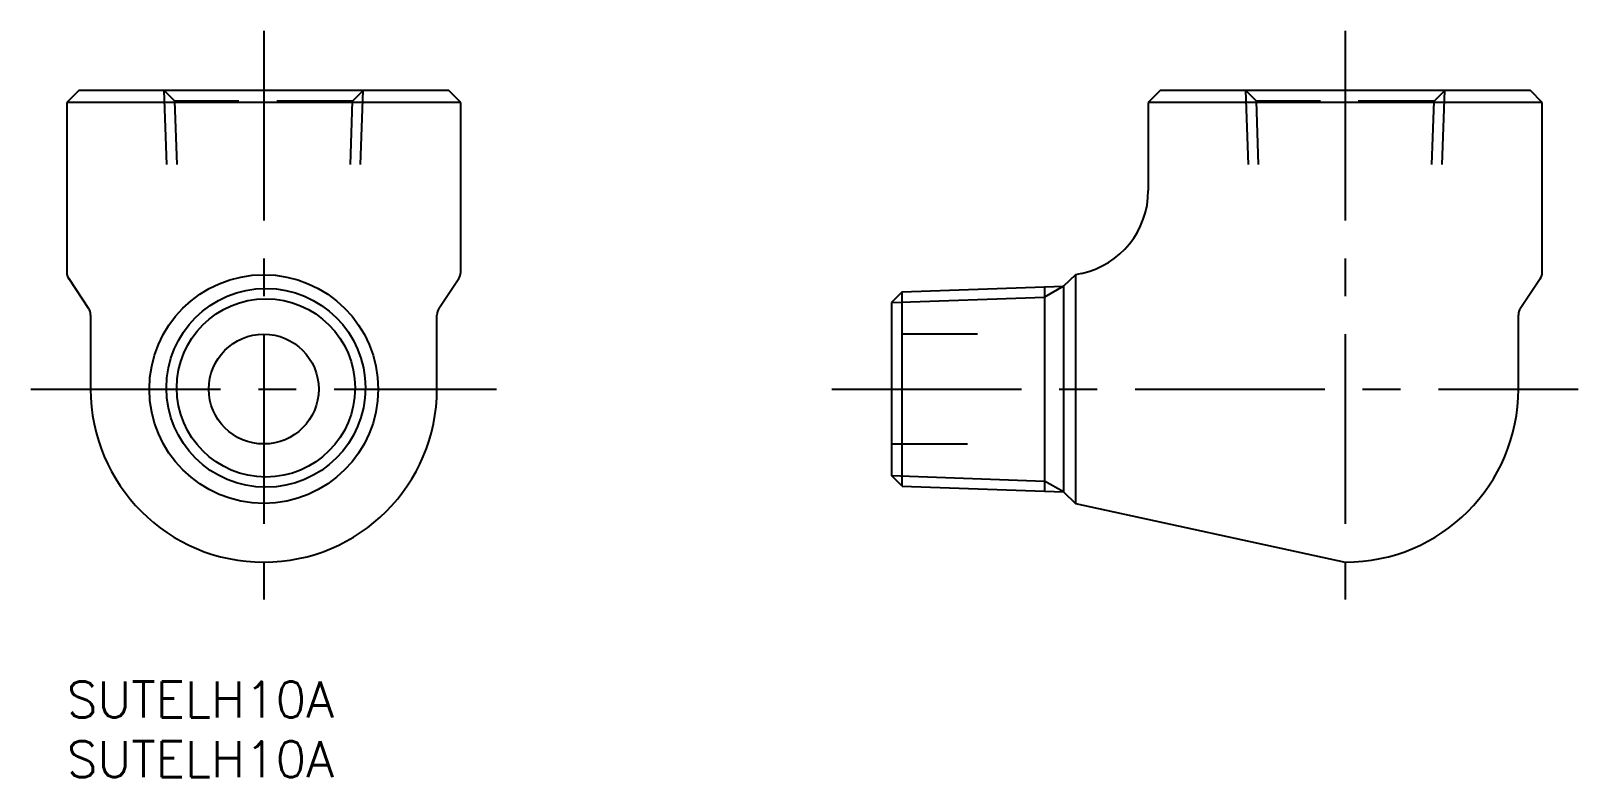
# Model space of a CAD drawing. Extents: x -3 to 127, y -8 to 54.
import ezdxf

# ---------------------------------------------------------------- set-up
doc = ezdxf.new("R2010")
doc.units = 0
doc.header["$LTSCALE"] = 0.5
doc.linetypes.add('CENTER', pattern=[50.8, 31.75, -6.35, 6.35, -6.35])
doc.linetypes.add('DASHED', pattern=[19.05, 12.7, -6.35])
for name, color, linetype in [('MSM_CENTER', 1, 'CENTER'), ('MSM_CONTINUOUS', 7, 'CONTINUOUS'), ('MSM_DASHED', 4, 'DASHED'), ('MSM_NARROW', 5, 'CONTINUOUS'), ('MSM_PART_NUMBER', 7, 'CONTINUOUS')]:
    doc.layers.add(name, color=color, linetype=linetype)
doc.styles.get("Standard").update_dxf_attribs({"font": 'txt.shx', "height": 3, "bigfont": 'bigfont.shx'})

# ---------------------------------------------------------------- blocks, each defined once
blk = doc.blocks.new('*U19')
at = {"layer": 'MSM_PART_NUMBER'}
blk.add_text('SUTELH10A', height=3, dxfattribs=at).set_placement((0, -3))
blk = doc.blocks.new('*U20')
at = {"layer": 'MSM_PART_NUMBER'}
blk.add_text('SUTELH10A', height=3, dxfattribs=at).set_placement((0, -8))

msp = doc.modelspace()

# ---------------------------------------------------------------- linework, layer by layer
at = {"layer": 'MSM_CENTER'}
for p, q in [((16.5, 54.5), (16.5, 5)), ((107.08, 54.5), (107.08, 5)), ((-3, 24.5), (36, 24.5)), ((64.08, 24.5), (126.58, 24.5))]:
    msp.add_line(p, q, dxfattribs=at)
at = {"layer": 'MSM_CONTINUOUS'}
for p, q in [((1, 49.5), (0, 48.5)), ((32, 49.5), (1, 49.5)), ((33, 48.5), (32, 49.5)), ((91.58, 49.5), (90.58, 48.5)), ((122.58, 49.5), (91.58, 49.5)), ((123.58, 48.5), (122.58, 49.5)), ((0, 48.5), (0, 34.3)), ((33, 48.5), (0, 48.5)), ((33, 34.3), (33, 48.5)), ((90.58, 48.5), (90.58, 41.13)), ((123.58, 48.5), (90.58, 48.5)), ((123.58, 34.3), (123.58, 48.5)), ((0.17, 33.75), (1.83, 31.25)), ((31.17, 31.25), (32.83, 33.75)), ((84.48, 34.08), (83.48, 33.11)), ((84.99, 34.19), (84.48, 34.08)), ((84.48, 34.08), (84.48, 14.92)), ((121.74, 31.25), (123.41, 33.75)), ((69.96, 32.64), (69.08, 31.75)), ((69.96, 32.64), (83.48, 33.11)), ((69.96, 16.36), (69.96, 32.64)), ((81.9, 33.06), (81.9, 15.94)), ((83.48, 33.11), (83.48, 15.89)), ((69.08, 31.75), (69.08, 17.25)), ((2, 30.7), (2, 24.5)), ((31, 24.5), (31, 30.7)), ((121.58, 24.5), (121.58, 30.7)), ((69.96, 16.36), (69.08, 17.25)), ((69.96, 16.36), (83.48, 15.89)), ((83.48, 15.89), (84.48, 14.92)), ((84.48, 14.92), (107.08, 10))]:
    msp.add_line(p, q, dxfattribs=at)
for centre, radius in [((16.5, 24.5), 9.58), ((16.68, 24.6), 8.33), ((16.5, 24.5), 4.6)]:
    msp.add_circle(centre, radius, dxfattribs=at)
for centre, radius, start, end in [((83.48, 41.13), 7.1, 282.2798, 0), ((1, 34.3), 1, 180, 213.6901), ((32, 34.3), 1, 326.3099, 0), ((122.58, 34.3), 1, 326.3099, 0), ((1, 30.7), 1, 0, 33.6901), ((32, 30.7), 1, 146.3099, 180), ((122.58, 30.7), 1, 146.3099, 180), ((16.5, 24.5), 14.5, 180, 0), ((107.08, 24.5), 14.5, 270, 0)]:
    msp.add_arc(centre, radius, start, end, dxfattribs=at)
at = {"layer": 'MSM_DASHED'}
for p, q in [((9.06, 48.61), (8.17, 49.5)), ((8.39, 43.3), (8.17, 49.5)), ((23.94, 48.61), (24.83, 49.5)), ((24.61, 43.3), (24.83, 49.5)), ((99.63, 48.61), (98.74, 49.5)), ((98.96, 43.3), (98.74, 49.5)), ((114.52, 48.61), (115.41, 49.5)), ((115.19, 43.3), (115.41, 49.5)), ((9.24, 43.3), (9.06, 48.61)), ((23.94, 48.61), (9.06, 48.61)), ((23.76, 43.3), (23.94, 48.61)), ((99.82, 43.3), (99.63, 48.61)), ((114.52, 48.61), (99.63, 48.61)), ((114.33, 43.3), (114.52, 48.61)), ((76.28, 29.1), (69.08, 29.1)), ((69.08, 19.9), (76.28, 19.9))]:
    msp.add_line(p, q, dxfattribs=at)
at = {"layer": 'MSM_NARROW'}
for p, q in [((83.48, 33.11), (81.9, 32.2)), ((69.08, 31.75), (81.9, 32.2)), ((69.08, 17.25), (81.9, 16.8)), ((83.48, 15.89), (81.9, 16.8))]:
    msp.add_line(p, q, dxfattribs=at)
msp.add_circle((16.68, 24.6), 7.47, dxfattribs=at)

# ---------------------------------------------------------------- block references
at = {"layer": 'MSM_CONTINUOUS'}
for name in ['*U19', '*U20']:
    msp.add_blockref(name, (0, 0), dxfattribs=at)

doc.saveas('drawing.dxf')
